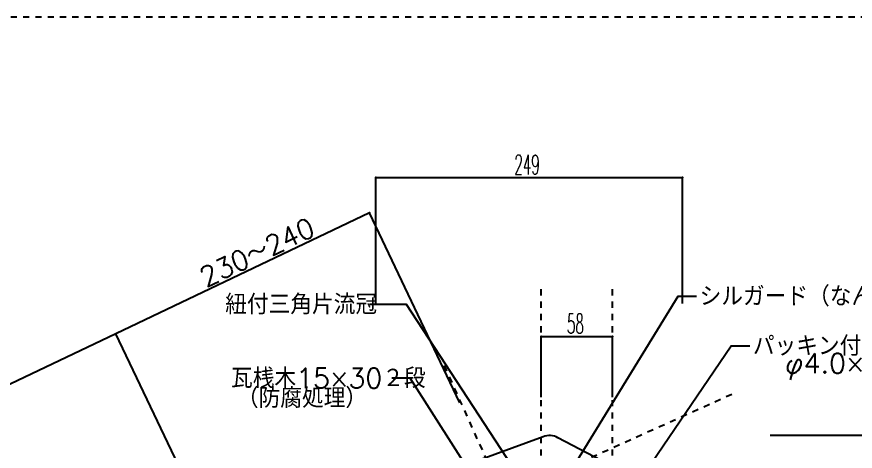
# Model space of a CAD drawing. Extents: x -1727 to 4652, y -2317 to 2357.
# Drawn here: x 3428 to 4109, y -352 to 0 of the extents above; entities that cross this region are included whole.
import ezdxf

# ---------------------------------------------------------------- set-up
doc = ezdxf.new("R2010")
doc.units = 0
doc.header["$LTSCALE"] = 5
doc.linetypes.add('DOT', pattern=[2, 1, -1])
for name, color, linetype in [('0-2', 7, 'CONTINUOUS'), ('0-3', 7, 'CONTINUOUS'), ('0-A', 7, 'CONTINUOUS'), ('0-F', 7, 'CONTINUOUS')]:
    doc.layers.add(name, color=color, linetype=linetype)
doc.styles.get("Standard").update_dxf_attribs({"font": 'txt.shx', "bigfont": 'extfont.shx'})

msp = doc.modelspace()

# ---------------------------------------------------------------- linework, layer by layer
at = {"layer": '0-2', "color": 7, "linetype": 'CONTINUOUS'}
for p, q in [((3855.1723, -340.5904), (3751.9889, -378.31)), ((3960.2947, -390.1119), (3867.2824, -341.3911))]:
    msp.add_line(p, q, dxfattribs=at)
msp.add_arc((3860.3223, -354.6786), 15, 62.354, 110.0803, dxfattribs=at)
at = {"layer": '0-3', "color": 7, "linetype": 'CONTINUOUS'}
for p, q in [((3719.4678, -130.3924), (3968.3346, -130.3924)), ((3719.4678, -232.5974), (3719.4678, -130.3924)), ((3968.3346, -232.5974), (3968.3346, -130.3924)), ((3714.3307, -159.1295), (3508.5802, -257.0654)), ((3787.5598, -312.9742), (3714.3307, -159.1295)), ((3508.5802, -257.0654), (3255.76, -377.4062)), ((3581.8094, -410.9101), (3508.5802, -257.0654)), ((3853.6018, -259.4275), (3911.6018, -259.4275)), ((3853.6018, -308.5033), (3853.6018, -259.4275)), ((3911.6018, -308.5033), (3911.6018, -259.4275)), ((4039.4904, -339.3496), (4146.9534, -339.3496))]:
    msp.add_line(p, q, dxfattribs=at)
for points in [[(3856.3505, -403.0277), (3964.7655, -226.6993), (3979.7655, -226.6993)], [(3839.2555, -378.5147), (3744.2921, -233.2765), (3714.2921, -233.2765)], [(3924.9683, -388.5889), (4007.9771, -266.9469), (4022.9771, -266.9469)], [(3840.8431, -439.8781), (3747.4898, -293.0881), (3732.4898, -293.0881)]]:
    msp.add_lwpolyline(points, dxfattribs=at)
at = {"layer": '0-3', "color": 7}
for p in [(3719.4678, -130.3924), (3968.3346, -130.3924), (3714.3307, -159.1295), (3508.5802, -257.0654), (3853.6018, -259.4275), (3911.6018, -259.4275)]:
    msp.add_point(p, dxfattribs=at)
at = {"layer": '0-A', "color": 7, "linetype": 'DOT'}
msp.add_line((-1726.8095, 0), (4652.0253, 0), dxfattribs=at)
at = {"layer": '0-F', "color": 1, "linetype": 'DOT'}
for p, q in [((3853.6018, -475.9234), (3853.6018, -216.3435)), ((3911.6018, -475.9234), (3911.6018, -216.3435)), ((3888.0408, -533.6926), (3773.8528, -279.9383)), ((4008.4095, -306.2731), (3085.2095, -721.1114))]:
    msp.add_line(p, q, dxfattribs=at)

# ---------------------------------------------------------------- texts
at = {"layer": '0-3', "color": 7, "width": 0.5}
for s, p in [('249', (3831.9012, -127.8924)), ('58', (3874.6018, -256.9275))]:
    msp.add_text(s, height=16, dxfattribs=at).set_placement(p)
at = {"layer": '0-3', "color": 7}
msp.add_text('230～240', height=16, rotation=25.4542, dxfattribs=at).set_placement((3581.4872, -219.5933))
for s, p in [('シルガード（なんばん）', (3982.2655, -234.6993)), ('紐付三角片流冠', (3597.2921, -241.2765)), ('パッキン付きステンレスビス', (4025.4771, -274.9469)), ('φ4.0×75㎜', (4051.6322, -289.0053)), ('瓦桟木15×30２段', (3601.9898, -301.0881)), ('（防腐処理）', (3606.7788, -317.1777))]:
    msp.add_text(s, height=16, dxfattribs=at).set_placement(p)

doc.saveas('drawing.dxf')
